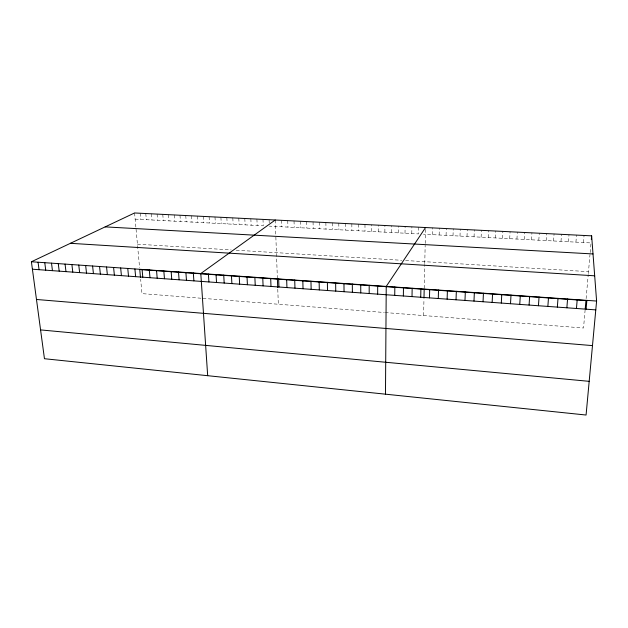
<?xml version="1.0" encoding="UTF-8"?>
<svg xmlns="http://www.w3.org/2000/svg" width="628" height="628" viewBox="0 0 628 628"><rect width="100%" height="100%" fill="white"/><g stroke="black" fill="none" stroke-linecap="round" stroke-linejoin="round"><path stroke-width="0.47" stroke-dasharray="3.14 2.35" d="M371.595 231.473L371.603 224.84M378.221 231.818L378.244 225.169M384.878 232.164L384.917 225.507M391.558 232.509L391.621 225.837M398.27 232.862L398.348 226.174M405.013 233.216L405.107 226.512M411.78 233.569L411.897 226.857M418.711 227.195L418.586 233.922L269.349 226.135M423.594 315.554L423.947 299.878M424.198 288.401L424.732 264.474M424.756 263.548L425.164 245.312M425.203 243.483L425.541 228.506M432.268 234.636L432.433 227.886M439.153 234.998L439.341 228.231M446.068 235.359L446.28 228.576M453.016 235.72L453.243 228.93M459.994 236.081L460.245 229.275M467.004 236.45L467.271 229.628M474.046 236.819L474.328 229.981M481.111 237.188L481.417 230.335M488.215 237.557L488.537 230.696M495.351 237.934L495.688 231.049M502.51 238.302L502.879 231.41M509.708 238.679L510.093 231.771M516.938 239.056L517.339 232.132M524.192 239.433L524.623 232.501M531.484 239.817L531.932 232.862M538.808 240.202L539.279 233.231M546.172 240.587L546.658 233.6M553.558 240.971L554.069 233.977M560.985 241.356L561.518 234.346M568.442 241.749L568.999 234.723M575.931 242.141L576.512 235.1M583.459 242.534L584.056 235.476M585.131 309.785L583.53 328.012L385.294 312.571M586.112 298.661L588.232 274.569M588.318 273.596L589.998 254.497M590.171 252.574L591.019 242.926L423.46 234.181M135.138 219.125L263.258 225.813L262.991 219.4M137.438 244.198L231.159 249.905M236.214 250.211L401.763 260.29M405.578 260.518L588.491 271.649M201.023 298.221L141.967 293.621L140.648 279.217M202.907 298.363L384.367 312.501M134.573 212.971L135.907 227.54M136.064 229.212L139.604 267.85M140.17 213.245L140.727 219.415M145.79 213.528L146.332 219.714M151.434 213.81L151.96 220.004M157.102 214.093L157.612 220.302M162.785 214.384L163.288 220.593M168.492 214.666L168.987 220.891M174.231 214.957L174.702 221.189M179.985 215.239L180.44 221.488M185.755 215.53L186.21 221.794M191.556 215.82L191.995 222.092M197.38 216.111L197.804 222.398M203.229 216.409L203.637 222.704M209.093 216.699L209.493 223.011M214.988 216.998L215.373 223.317M220.907 217.288L221.276 223.623M226.841 217.586L227.195 223.929M232.807 217.885L233.145 224.243M238.797 218.191L239.119 224.557M244.81 218.489L245.116 224.871M250.847 218.787L251.137 225.185M256.907 219.094L257.19 225.499M269.098 219.706L269.247 223.38M275.237 220.012L275.794 235.249M275.857 236.999L277.372 278.228M277.772 289.218L278.33 304.242M281.477 220.326L281.697 226.779M287.742 220.64L287.946 227.101M294.03 220.954L294.218 227.43M300.349 221.268L300.522 227.76M306.692 221.59L306.849 228.09M313.058 221.904L313.199 228.419M319.456 222.226L319.581 228.757M325.877 222.548L325.987 229.087M332.33 222.869L332.424 229.424M338.806 223.191L338.885 229.762M345.306 223.521L345.369 230.099M351.845 223.851L351.884 230.445M358.4 224.172L358.431 230.782M364.986 224.51L365.001 231.128"/><path stroke-width="0.94" d="M369.186 293.519L369.186 285.238M377.664 294.132L377.687 285.834M385.482 394.18L386.236 286.423L425.564 227.54M394.745 295.364L394.831 287.02M403.357 295.984L403.474 287.624M412.015 296.612L412.156 288.228M420.721 297.24L420.893 288.833M423.986 298.119L424.183 289.32M429.474 297.868L429.685 289.445M438.281 298.504L438.517 290.058M447.128 299.148L447.403 290.678M456.03 299.791L456.336 291.298M464.987 300.435L465.317 291.926M473.991 301.087L474.352 292.554M483.042 301.738L483.434 293.182M492.148 302.398L492.572 293.818M501.301 303.057L501.764 294.454M510.509 303.724L511.004 295.097M519.764 304.392L520.298 295.749M529.082 305.059L529.64 296.392M538.447 305.734L539.044 297.052M547.867 306.417L548.495 297.703M557.342 307.1L558.009 298.371M566.864 307.791L567.571 299.03M576.449 308.481L577.195 299.697M585.217 308.866L585.948 300.577L139.754 269.522L140.468 277.278M591.333 239.394L591.639 235.853L134.573 212.971L31.4 261.758L44.455 358.721L586.073 415.03L596.6 301.048L591.639 235.853M586.089 309.172L586.866 300.372M275.237 220.012L200.795 273.533L207.68 375.693M105.151 226.881L593.013 253.948M70.415 243.311L594.677 275.81M31.4 261.758L596.6 301.048M32.405 269.216L595.784 309.879M36.479 299.478L592.487 345.604M40.569 329.904L589.19 381.337M38.065 262.221L39.054 269.695M44.769 262.685L45.734 270.173M51.504 263.156L52.454 270.66M58.263 263.627L59.197 271.147M65.061 264.098L65.979 271.634M71.898 264.576L72.793 272.128M78.759 265.047L79.638 272.623M85.659 265.534L86.515 273.117M92.591 266.013L93.431 273.62M99.554 266.5L100.378 274.122M106.556 266.986L107.357 274.624M113.59 267.473L114.374 275.127M120.662 267.968L121.424 275.637M127.767 268.454L128.505 276.147M134.902 268.957L135.624 276.665M142.077 269.451L142.784 277.176M149.291 269.954L149.974 277.702M156.537 270.456L157.196 278.22M163.822 270.966L164.465 278.746M171.146 271.477L171.758 279.272M178.501 271.987L179.098 279.798M185.896 272.497L186.469 280.331M193.33 273.015L193.879 280.865M208.402 274.067L208.912 281.948M216.048 274.593L216.534 282.506M223.733 275.127L224.188 283.055M231.457 275.668L231.889 283.613M239.221 276.202L239.629 284.17M247.024 276.752L247.408 284.727M254.866 277.293L255.235 285.293M262.755 277.843L263.093 285.866M270.684 278.392L270.998 286.431M278.651 278.95L278.942 287.004M277.403 279.099L277.717 287.538M286.666 279.507L286.933 287.585M294.72 280.064L294.964 288.166M302.822 280.63L303.034 288.747M310.962 281.195L311.15 289.327M319.142 281.76L319.307 289.924M327.376 282.333L327.51 290.513M335.642 282.906L335.752 291.109M343.963 283.487L344.05 291.706M352.324 284.068L352.379 292.31M360.739 284.657L360.762 292.915"/></g></svg>
